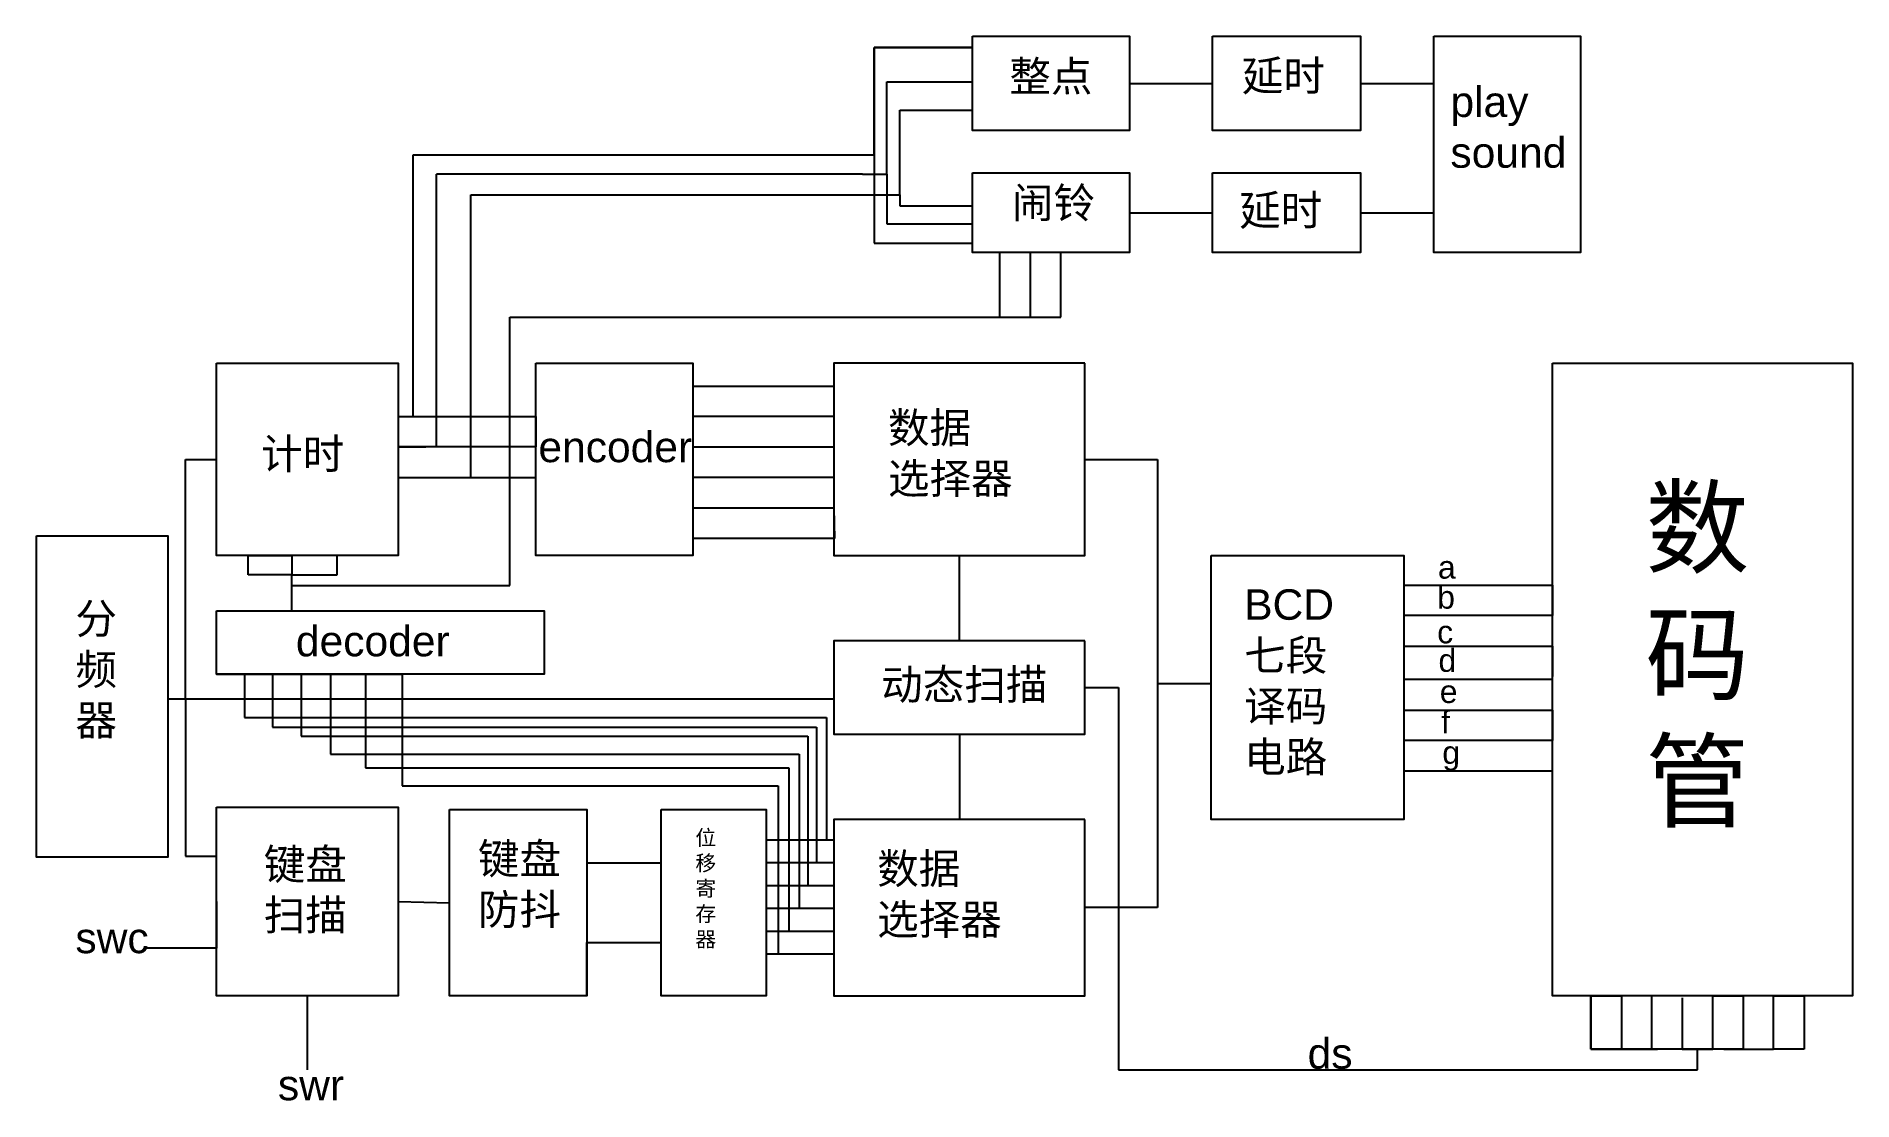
# Model space of a CAD drawing. Header units: inches. Extents: x 31 to 270, y -1 to 139.
import ezdxf

# ---------------------------------------------------------------- set-up
doc = ezdxf.new("R2010")
doc.units = ezdxf.units.IN
doc.header["$MEASUREMENT"] = 0
doc.styles.get("Standard").update_dxf_attribs({"font": 'Arial.ttf'})

msp = doc.modelspace()

# ---------------------------------------------------------------- linework, layer by layer
for p, q in [((141.09, 123.38), (141.09, 137.44)), ((141.09, 137.44), (154.02, 137.44)), ((154.02, 137.44), (141.09, 137.44)), ((141.09, 137.44), (141.09, 123.38)), ((142.75, 120.82), (142.75, 132.97)), ((142.75, 132.97), (154.02, 132.97)), ((174.62, 132.73), (185.51, 132.73)), ((204.96, 132.73), (214.57, 132.73)), ((144.48, 118.13), (144.48, 129.25)), ((144.48, 129.25), (154.02, 129.25)), ((80.58, 89.01), (80.58, 123.38)), ((80.58, 123.38), (141.09, 123.38)), ((141.09, 123.38), (141.09, 111.75)), ((83.61, 85.01), (83.61, 120.82)), ((139.56, 120.82), (83.61, 120.82)), ((139.56, 120.82), (142.75, 120.82)), ((142.75, 120.82), (142.75, 114.3)), ((88.13, 81.01), (88.13, 118.13)), ((88.13, 118.13), (144.48, 118.13)), ((144.48, 118.13), (144.48, 116.65)), ((144.48, 116.65), (154.02, 116.65)), ((174.62, 115.77), (185.51, 115.77)), ((204.96, 115.77), (214.57, 115.77)), ((142.75, 114.3), (154.02, 114.3)), ((141.09, 111.75), (154.02, 111.75)), ((157.6, 102.05), (157.6, 110.53)), ((161.6, 110.66), (161.6, 102.05)), ((165.6, 102.05), (165.6, 110.53)), ((93.27, 68.03), (93.27, 102.05)), ((93.27, 102.05), (157.6, 102.05)), ((157.6, 102.05), (165.6, 102.05)), ((78.58, 96.01), (78.58, 89.01)), ((117.28, 96.01), (117.28, 93.01)), ((117.28, 93.01), (135.82, 93.01)), ((135.82, 93.01), (135.82, 89.01)), ((78.58, 89.01), (96.69, 89.01)), ((78.58, 89.01), (80.58, 89.01)), ((96.69, 89.01), (96.69, 85.01)), ((135.82, 89.01), (117.28, 89.01)), ((117.28, 89.01), (117.28, 85.01)), ((96.69, 85.01), (78.58, 85.01)), ((78.58, 85.01), (78.58, 81.01)), ((78.58, 85.01), (82.23, 85.01)), ((117.28, 85.01), (135.82, 85.01)), ((135.82, 85.01), (135.82, 81.01)), ((50.69, 51.95), (50.69, 83.38)), ((50.69, 83.38), (54.75, 83.38)), ((168.76, 83.38), (178.29, 83.38)), ((178.29, 83.38), (178.29, 24.52)), ((78.58, 81.01), (96.69, 81.01)), ((78.58, 81.01), (83.12, 81.01)), ((135.82, 81.01), (117.28, 81.01)), ((117.28, 81.01), (117.28, 77.01)), ((117.28, 77.01), (135.82, 77.01)), ((135.82, 77.01), (135.9, 73.01)), ((135.9, 73.01), (117.28, 73.01)), ((58.92, 68.21), (58.92, 70.74)), ((58.92, 70.74), (64.62, 70.74)), ((64.62, 70.74), (64.62, 68.21)), ((70.58, 68.21), (70.58, 70.74)), ((152.29, 59.54), (152.29, 70.74)), ((210.66, 70.74), (210.66, 66.86)), ((64.62, 68.21), (58.92, 68.21)), ((64.62, 63.48), (64.62, 68.21)), ((64.62, 68.21), (70.58, 68.21)), ((64.62, 66.81), (93.27, 66.81)), ((93.27, 66.81), (93.27, 68.03)), ((210.66, 66.86), (230.18, 66.86)), ((230.18, 66.86), (230.18, 62.86)), ((230.18, 62.86), (210.66, 62.86)), ((210.66, 62.86), (210.66, 58.86)), ((210.66, 58.86), (230.18, 58.86)), ((230.18, 58.86), (230.18, 54.86)), ((54.75, 55.16), (58.41, 55.16)), ((58.41, 55.16), (58.41, 49.5)), ((58.41, 55.16), (62.08, 55.16)), ((62.08, 55.16), (62.08, 48.21)), ((62.08, 55.16), (65.85, 55.16)), ((65.85, 55.16), (65.85, 47.03)), ((65.85, 55.16), (69.72, 55.16)), ((69.72, 55.16), (69.72, 44.67)), ((69.72, 55.16), (74.33, 55.16)), ((74.33, 55.16), (74.33, 42.88)), ((74.33, 55.16), (79.13, 55.16)), ((79.13, 55.16), (79.13, 40.53)), ((168.76, 53.42), (173.19, 53.42)), ((173.19, 53.42), (173.19, 3.23)), ((178.29, 53.95), (185.35, 53.95)), ((230.18, 54.47), (210.66, 54.47)), ((210.66, 54.47), (210.66, 50.47)), ((48.37, 51.95), (135.82, 51.95)), ((48.37, 51.95), (50.69, 51.95)), ((50.69, 51.95), (50.69, 31.3)), ((210.66, 50.47), (230.18, 50.47)), ((230.18, 50.47), (230.18, 46.47)), ((58.41, 49.5), (134.86, 49.5)), ((62.08, 48.21), (133.51, 48.21)), ((133.51, 48.21), (133.51, 30.42)), ((134.86, 49.5), (134.86, 33.42)), ((65.85, 47.03), (132.37, 47.03)), ((130.49, 47.03), (131.38, 47.03)), ((132.37, 47.03), (132.37, 27.42)), ((152.29, 47.31), (152.29, 36.11)), ((230.18, 46.47), (210.66, 46.47)), ((210.66, 46.47), (210.66, 42.47)), ((69.72, 44.67), (131.23, 44.67)), ((131.23, 44.67), (131.23, 24.42)), ((74.33, 42.88), (129.89, 42.88)), ((129.89, 42.88), (129.89, 21.42)), ((210.66, 42.47), (230.18, 42.47)), ((79.13, 40.53), (128.48, 40.53)), ((128.48, 40.53), (128.48, 18.42)), ((103.35, 37.42), (103.35, 30.42)), ((126.93, 37.42), (126.93, 33.42)), ((126.93, 33.42), (135.82, 33.42)), ((135.82, 33.42), (135.82, 30.42)), ((50.69, 31.3), (54.75, 31.3)), ((103.35, 30.42), (113.13, 30.42)), ((135.82, 30.42), (126.93, 30.42)), ((126.93, 30.42), (126.93, 27.42)), ((126.93, 27.42), (135.82, 27.42)), ((135.82, 27.42), (135.82, 24.42)), ((54.75, 25.31), (54.75, 19.22)), ((78.58, 25.31), (85.32, 25.17)), ((135.82, 24.42), (126.93, 24.42)), ((126.93, 24.42), (126.93, 21.42)), ((178.29, 24.52), (168.76, 24.52)), ((54.75, 19.22), (45.22, 19.22)), ((103.35, 12.93), (103.35, 19.93)), ((103.35, 19.93), (113.13, 19.93)), ((126.93, 21.42), (135.82, 21.42)), ((135.82, 21.42), (135.82, 18.42)), ((135.82, 18.42), (126.93, 18.42)), ((126.93, 18.42), (126.93, 15.42)), ((66.66, 12.93), (66.66, 3.23)), ((235.2, 5.94), (235.2, 12.93)), ((235.2, 12.93), (235.2, 5.94)), ((235.2, 12.93), (239.2, 12.93)), ((239.2, 12.93), (239.2, 5.94)), ((243.2, 5.94), (243.2, 12.93)), ((247.2, 12.67), (247.2, 5.94)), ((251.2, 5.94), (251.2, 12.93)), ((251.2, 12.93), (255.2, 12.93)), ((255.2, 12.93), (255.2, 5.94)), ((259.2, 5.94), (259.2, 12.93)), ((259.2, 12.93), (263.2, 12.93)), ((263.2, 12.93), (263.2, 5.94)), ((252.66, 5.94), (235.2, 5.94)), ((235.2, 5.94), (240.04, 5.94)), ((239.2, 5.94), (243.2, 5.94)), ((240.04, 5.94), (243.93, 5.94)), ((247.2, 5.94), (251.2, 5.94)), ((249.2, 3.23), (249.2, 5.94)), ((255.2, 5.94), (252.66, 5.94)), ((252.66, 5.94), (255.2, 5.94)), ((255.2, 5.94), (259.2, 5.94)), ((263.2, 5.94), (259.2, 5.94)), ((173.19, 3.23), (249.2, 3.23))]:
    msp.add_line(p, q)
for points in [[(154.02, 138.93), (174.62, 138.93), (174.62, 126.54), (154.02, 126.54)], [(185.51, 138.93), (204.96, 138.93), (204.96, 126.54), (185.51, 126.54)], [(214.57, 138.93), (233.83, 138.93), (233.83, 110.53), (214.57, 110.53)], [(154.02, 121.01), (174.62, 121.01), (174.62, 110.53), (154.02, 110.53)], [(185.51, 121.01), (204.96, 121.01), (204.96, 110.53), (185.51, 110.53)], [(54.75, 96.01), (78.58, 96.01), (78.58, 70.74), (54.75, 70.74)], [(96.69, 96.01), (117.28, 96.01), (117.28, 70.74), (96.69, 70.74)], [(168.76, 96.01), (135.82, 96.01), (135.82, 70.74), (168.76, 70.74)], [(230.18, 96.01), (269.57, 96.01), (269.57, 12.93), (230.18, 12.93)], [(31.09, 73.33), (48.37, 73.33), (48.37, 31.13), (31.09, 31.13)], [(185.35, 70.74), (210.66, 70.74), (210.66, 36.11), (185.35, 36.11)], [(54.75, 63.48), (97.77, 63.48), (97.77, 55.16), (54.75, 55.16)], [(168.76, 59.54), (135.82, 59.54), (135.82, 47.31), (168.76, 47.31)], [(54.75, 37.7), (78.58, 37.7), (78.58, 12.93), (54.75, 12.93)], [(85.32, 37.42), (103.35, 37.42), (103.35, 12.93), (85.32, 12.93)], [(113.13, 37.42), (126.93, 37.42), (126.93, 12.93), (113.13, 12.93)], [(168.76, 36.11), (135.82, 36.11), (135.82, 12.93), (168.76, 12.93)]]:
    msp.add_lwpolyline(points, close=True)

# ---------------------------------------------------------------- texts
at = {"attachment_point": 1}
for s, width, insert, char_height in [('{\\fArial Unicode MS|b0|i0|c134|p0;整点}', 23.8318, (158.84, 135.67), 4), ('{\\fArial Unicode MS|b0|i0|c134|p0;延时}', 23.8318, (189.36, 135.76), 4), ('{\\fArial Unicode MS|b0|i0|c134|p0;play\\Psound}', 23.8318, (216.76, 132.34), 4), ('{\\fArial Unicode MS|b0|i0|c134|p0;闹铃}', 23.8318, (159.19, 119.06), 4), ('{\\fArial Unicode MS|b0|i0|c134|p0;延时}', 23.8318, (189.03, 118.1), 4), ('{\\fArial Unicode MS|b0|i0|c134|p0;数据\\P选择器}', 23.8318, (142.91, 89.54), 4), ('{\\fArial Unicode MS|b0|i0|c134|p0;计时}', 23.8318, (60.6, 86.11), 4), ('{\\fArial Unicode MS|b0|i0|c134|p0;encoder}', 23.8318, (97.01, 87.01), 4), ('{\\fArial Unicode MS|b0|i0|c134|p0;数}\\P{\\fArial Unicode MS|b0|i0|c134|p0;码}\\P{\\fArial Unicode MS|b0|i0|c134|p0;管}', 28.0614, (242.36, 79.48), 10), ('a', 15.057, (215.12, 70.72), 3), ('b', 15.057, (215.02, 66.78), 3), ('{\\fArial Unicode MS|b0|i0|c134|p0;分}\\P{\\fArial Unicode MS|b0|i0|c134|p0;频}\\P{\\fArial Unicode MS|b0|i0|c134|p0;器}', 17.2762, (36.22, 64.47), 4), ('{\\fArial Unicode MS|b0|i0|c134|p0;BCD\\P七段\\P译码\\P电路}', 23.8318, (189.68, 66.32), 4), ('{\\fArial Unicode MS|b0|i0|c134|p0;decoder}', 23.8318, (65.17, 61.52), 4), ('c', 15.057, (215.02, 62.22), 3), ('d', 15.057, (215.19, 58.48), 3), ('{\\fArial Unicode MS|b0|i0|c134|p0;动态扫描}', 23.8318, (142.02, 55.82), 4), ('e', 15.057, (215.36, 54.39), 3), ('f', 15.057, (215.53, 50.39), 3), ('g', 15.057, (215.7, 46.39), 3), ('{\\fArial Unicode MS|b0|i0|c134|p0;键盘\\P防抖}', 23.8318, (89.07, 32.95), 4), ('{\\fArial Unicode MS|b0|i0|c134|p0;位\\P移\\P寄\\P存\\P器}', 23.8318, (117.62, 34.71), 2), ('{\\fArial Unicode MS|b0|i0|c134|p0;键盘\\P扫描}', 21.4464, (60.95, 32.22), 4), ('{\\fArial Unicode MS|b0|i0|c134|p0;数据\\P选择器}', 23.8318, (141.49, 31.65), 4), ('swc', 11.9733, (36.22, 22.54), 4), ('ds', 19.7316, (198.01, 7.37), 4), ('swr', 16.7937, (62.81, 3.23), 4)]:
    msp.add_mtext_dynamic_manual_height_columns(s, width=width, gutter_width=1, heights=[0], dxfattribs=dict(at, insert=insert, char_height=char_height))

doc.saveas('drawing.dxf')
